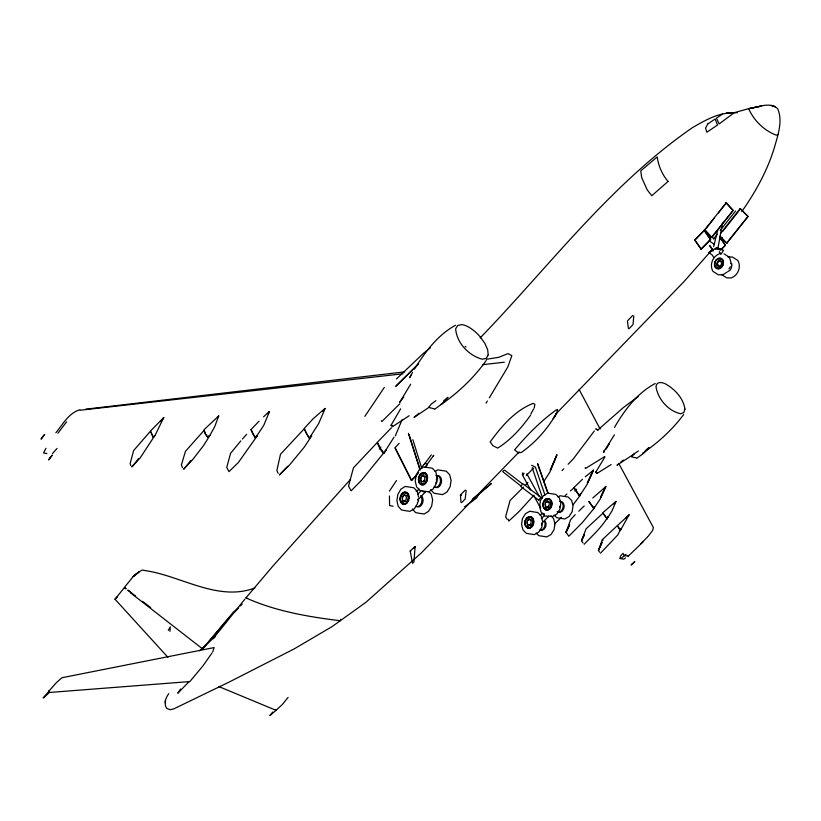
<?xml version="1.0" encoding="UTF-8"?>
<svg xmlns="http://www.w3.org/2000/svg" width="821" height="821" viewBox="0 0 821 821"><rect width="100%" height="100%" fill="white"/><g stroke="black" fill="none" stroke-linecap="round" stroke-linejoin="round"><path stroke-width="1.23" d="M275.589 709.662L275.589 710.729L269.852 715.594L272.726 712.064M168.798 693.632C165.616 697.778 163.625 703.556 166.673 708.338L170.234 709.744L173.754 708.882L228.987 682.148L294.134 648.929L332.177 626.536L365.858 602.347L421.542 552.718L519.221 451.837M415.098 546.612L413.948 561.851L412.553 563.298L410.182 551.024L415.098 546.612L413.363 548.418M633.781 315.89L633.022 324.582L629.071 328.687L628.342 328.39L627.47 320.908L632.704 315.449M730.341 266.692L728.956 268.96M603.928 452.392L604.205 450.319M741.804 211.52C755.689 191.827 767.471 170.481 774.47 147.318C777.856 135.147 783.039 121.056 777.672 108.711C770.129 101.311 757.424 107.5 748.69 108.649L734.261 112.662M541.552 525.132L541.47 523.521M534.235 407.914L534.861 404.291L533.127 403.388C514.921 410.5 501.405 426.51 490.168 441.914L492.918 445.711L497.711 448.081C510.816 439.933 521.807 427.649 530.725 414.964M717.852 248.804L722.459 223.148M625.469 557.952L623.775 559.163L620.06 558.496L620.532 556.053L623.026 553.354L624.319 555.622L628.301 556.125L643.171 541.768M569.364 525.132L565.915 531.967L568.789 536.257L582.233 522.7L593.86 508.579L594.24 506.824M557.48 410.131L556.782 413.076L553.18 418.648L556.207 413.928C547.412 429.003 535.744 442.252 521.489 452.381L518.349 452.874L514.582 449.898C527.041 435.12 540.67 421.091 556.422 409.792L557.541 409.669M713.644 246.659L717.77 229.839M48.993 691.426L49.465 692.472L189.846 681.563L202.941 665.903L211.951 653.044M169.957 631.359L170.296 626.854L168.295 630.395M600.541 553.169L617.659 535.066L620.963 528.714M340.705 619.28L340.263 620.727C308.398 616.879 275.312 611.152 245.941 597.883L272.695 566.285L350.588 479.29M589.068 501.395L593.85 508.486L594.373 506.783M582.469 479.259L574.064 487.448L579.605 495.874L580.252 493.862M604.974 456.887L595.636 472.311L597.031 473.45L596.631 472.516M212.649 652.059L214.127 647.574L61.883 677.746L56.392 682.641L48.706 691.344L49.147 690.995M620.512 530.253L617.187 525.738L602.327 539.664L598.437 550.46L599.607 552.215M613.769 504.084L615.986 501.344L602.83 512.684L607.15 518.728L607.93 516.604M218.714 415.949L214.671 426.766L210.012 435.161L207.836 437.141L205.404 433.837L204.029 429.711L218.714 415.949L217.452 417.93M218.612 686.479L275.856 710.237M584.183 544.272C592.464 535.559 601.885 527.256 607.879 516.809M620.307 530.52L629.102 514.829L617.505 525.522L620.307 530.52L621.097 528.56M395.322 435.828L402.105 419.664M616.037 501.436L611.922 511.031L607.15 518.728M268.057 413.866L269.401 411.762L263.798 425.278L255.464 437.921L252.981 434.145L251.216 429.445L259.067 421.194M325.095 408.56L318.63 423.657L309.384 438.055L306.551 433.745L304.304 428.316L313.129 418.772L325.024 408.396L322.848 411.537M573.079 504.792L579.585 496.161L580.755 493.442M556.607 455.799L550.265 470.289L556.946 454.721L549.906 472.003L543.892 481.404M604.174 488.372L605.724 486.525L600.284 498.891L593.85 508.486M569.61 524.988L565.997 532.685L570.564 519.765L575.182 514.705M593.46 470.248L587.302 483.056L593.378 470.105L591.736 472.013M605.724 486.709L600.479 497.547L605.806 486.658L592.772 497.998M163.779 417.509L154.974 435.582L153.127 437.501L150.551 430.994L163.779 417.509L160.926 421.655M584.326 535.056L581.525 540.67L583.064 543.071M584.295 534.769L581.525 540.67L586.112 528.775L602.891 513.269L607.047 518.862M412.573 372.344L409.576 377.763L411.413 374.674M45.976 448.276L43.575 452.956L46.879 453.572M530.961 413.774L533.691 408.889M614.477 427.402C624.514 410.12 637.24 392.982 655.24 383.51M400.617 408.817L391.032 425.278L392.561 426.602L392.222 425.576M486.237 360.481C474.045 377.691 458.18 392.777 440.795 404.691M417.561 503.447L414.472 508.651L410.12 511.309L405.666 510.744L401.51 509.964L398.206 506.311L396.882 500.584L397.887 494.304L400.946 489.111L405.266 486.422L413.856 487.787L417.191 491.399L418.577 497.116M479.095 493.821L476.632 497.978L464.604 506.762M410.654 384.228L399.57 402.526L403.788 397.015M384.331 387.42L364.842 416.37M486.042 403.173L487.356 401.038M489.326 397.836L507.85 366.915L511.852 355.616L508.004 353.594L498.809 357.309L486.278 359.3M683.688 414.482C672.543 429.568 658.134 442.611 642.699 453.202M603.548 452.094L614.447 434.802M391.473 427.751L377.393 442.273L380.328 448.307L383.951 453.069L394.029 437.162M605.97 449.2L609.367 443.863M55.89 432.739C62.786 424.354 68.697 413.035 79.822 409.792M414.513 369.019C425.104 352.117 437.644 334.978 455.501 325.28M579.605 495.874L587.025 484.585L593.347 470.31L585.363 476.755M180.61 689.024L177.798 693.222L188.943 681.789M389.39 491.143L396.481 480.542M720.869 254.315L723.527 250.395L716.476 247.634L720.048 249.03L715.348 249.153M288.079 697.409L282.362 704.49L275.723 710.576M383.571 453.551L379.969 448.718L377.219 442.55L353.451 467.826L348.515 486.155L351.121 490.825L361.568 480.223L385.798 450.401M383.951 453.069L386.157 449.98M426.017 465.856L433.775 455.286L432.821 456.414M594.322 430.984L573.345 458.816L568.142 464.245M431.333 454.844L424.211 464.409L425.34 463.065L427.146 464.512M720.859 239.66L722.357 237.649M713.634 239.168L717.277 234.293M720.202 230.393L735.595 210.997M57.922 433.17L66.634 421.789M704.695 229.757L726.246 202.869L733.184 210.361L711.828 237.495L704.695 229.757L711.828 237.495M705.034 229.88L714.455 217.873M718.385 212.875L726.246 202.869M391.032 425.278L391.945 425.319M711.479 237.341L733.184 210.361M720.653 233.41L740.203 208.596L748.054 216.426L726.811 243.303L719.914 236.253M722.552 231.532L740.532 208.729M726.482 243.18L748.054 216.426M647.974 536.534L652.654 530.448L653.362 527.534L618.726 463.393M244.935 599.063L213.132 638.666L215.523 636.306M138.523 458.693L131.883 466.923L140.247 457.81L154.779 435.612L153.342 437.152L150.346 431.323L133.628 450.575L130.139 463.567L130.857 465.61M190.8 460.489L183.668 469.243L192.73 459.555L203.587 445.516L209.971 435.335L207.723 437.316L205.394 434.104L204.029 430.44L185.464 451.304L181.4 464.85L182.488 467.662M425.145 467.477L427.484 464.624M421.368 467.56L423.728 464.727M130.57 592.854L202.592 648.888L233.328 612.179L237.659 608.71M202.592 648.888L229.069 617.833M52.452 453.582L57.049 448.399M703.802 231.573L705.434 229.675M712.546 249.245L683.955 281.644L555.704 414.133M240.81 440.887L230.578 453.336L226.74 467.406L228.977 471.634L238.316 462.562L257.455 435.551L255.331 438.004L250.816 429.629M242.472 439.009L246.649 434.319M379.302 448.913L380.882 447.158M533.886 495.227L519.139 511.483L508.753 521.099L508.158 519.252M625.818 518.41L629.102 514.829M480.172 337.913C549.259 266.486 609.972 184.581 692.503 127.594C705.085 120.43 718.734 112.21 733.738 113.072L719.145 123.95L716.466 118.121L722.501 114.057M503.673 470.556L502.688 471.634L520.853 485.991L522.053 484.739L522.361 483.795L504.525 470.115M399.129 443.319L394.932 447.876L411.393 480.49L416.575 475.38M561.441 517.322L554.411 524.085M411.393 480.49L418.689 472.722M417.715 494.283L421.183 490.609M417.663 500.081L425.473 491.841L424.601 492.395L422.887 491.327M694.699 239.906L704.336 230.301L710.606 239.465L701.226 249.235L694.699 239.906L701.226 249.235M695.038 240.04L704.336 230.301M287.699 466.266L279.397 474.918L289.649 464.86L304.375 447.014L311.723 435.746L309.26 438.373L304.119 428.901L280.505 454.239L276.862 470.443L278.103 473.286M234.324 612.333L238.706 607.756M240.461 605.929L242.216 604.092M460.417 495.063L465.045 490.24L466.143 490.558L465.22 498.942L461.73 502.575L460.992 502.349L460.417 495.063L461.515 495.381M562.087 470.587L563.811 468.77M700.888 249.102L710.606 239.465M525.296 485.262L527.862 482.594M720.048 250.343L725.477 245.202L721.228 249.594M526.292 475.513L533.609 468.093M117.619 596.61L114.961 599.186M523.5 487.058L510.046 500.512L505.603 516.84L507.06 519.221M541.296 518.605L544.703 515.208M640.955 543.605L647.502 537.057M541.87 523.151L548.674 516.347L547.956 516.881L546.406 515.896M399.796 403.788L381.857 421.542L381.313 420.691M578.795 511.196L584.203 505.931M263.582 416.842L268.99 411.619L269.462 411.896M396.44 378.953L423.441 353.358L430.317 347.817M574.762 491.009L576.578 489.306M199.606 650.796L215.276 636.419M565.187 495.535L566.921 494.016M570.39 490.958L573.858 487.91L579.585 496.161M472.013 499.958L491.451 483.497L472.958 498.655M443.689 400.894L447.968 397.272L442.345 403.491L434.75 409.248M418.997 413.281L414.102 417.386L429.527 406.98M645.275 450.596L648.959 447.589L643.828 453.161L636.778 458.262M618.808 463.721L617.002 465.189L634.51 453.767M620.614 462.254L623.324 460.047M626.033 554.288L621.651 558.013L620.06 558.496M638.133 396.543L623.447 407.514L597.709 430.081L595.738 428.798M435.92 400.699L431.241 404.086L428.644 407.39L434.155 408.848M538.484 499.753L542.229 497.116L532.234 467.837L532.696 468.658M638.379 450.975L633.935 453.962L631.565 456.876L636.142 457.882M392.561 426.602L409.186 415.734M713.172 249.728L708.646 252.663L711.858 254.613L713.839 257.507M719.463 253.802C712.597 256.326 709.221 264.998 712.977 271.371L718.313 274.789L722.819 274.799L727.119 272.1M597.031 473.45L611.101 464.583M423.174 476.539L425.494 475.985L426.746 478.427L425.699 481.455L423.328 482.06M435.099 471.48L437.706 469.838L446.296 471.203L449.703 474.784L451.119 480.449L450.113 486.771L447.014 491.974L442.622 494.642L434.022 493.267L430.645 489.706M727.899 271.587L730.002 270.283L731.398 268.005L731.809 265.368L731.029 263.089M604.379 456.753L585.476 468.493L585.147 467.765M416.114 491.235L419.357 489.234M422.989 472.67L420.783 474.035A6.188 4.351 -78.4 0 0 419.049 481.876M435.797 483.035L436.433 482.645M526.908 518.164L528.96 516.953L531.095 517.23L532.706 518.882L533.373 521.468L532.942 524.311L531.505 526.62A5.501 4.095 -79.4 0 1 525.748 525.902A5.501 4.095 -79.4 0 1 526.938 518.215M547.381 502.195L548.5 501.539L550.573 502.585L550.963 504.012L549.957 506.844A3.13 2.35 -78.7 0 1 546.714 506.465M557.952 497.003L560.096 495.761L568.153 497.013L571.601 500.42L573.058 505.777L572.165 511.688L569.138 516.501L564.817 518.985L556.741 517.702L554.196 515.147M539.972 514.962L542.106 513.741L544.323 514.018M547.299 498.573L545.123 499.825L543.594 502.308L543.122 505.315L543.871 508.035L545.585 509.779L547.843 510.046A5.839 4.382 -78.7 0 0 551.589 506.311A5.839 4.382 -78.7 0 0 551.291 500.574L549.557 498.829M541.131 530.13L543.225 528.94L544.703 526.6L545.134 523.736L544.436 521.099M595.728 472.157L596.364 472.301M713.11 250.323L708.646 252.663L716.528 247.716L720.048 249.03M778.236 134.418L776.481 135.208C764.3 130.816 753.77 120.492 748.69 108.649L761.57 106.073L749.912 108.464M254.869 587.949C219.823 601.362 184.386 578.117 150.489 571.498L142.238 570.061L139.211 571.744L133.125 576.64L124.228 587.641L125.028 587.754M125.049 588.021L123.622 588.534L115.012 599.227L167.936 657.323M246.69 597.667L245.941 597.883M404.825 371.851L85.661 409.176M402.926 373.781L80.263 410.223M482.707 364.668L504.248 362.215M726.39 112.929L737.196 112.723M722.1 259.652L720.171 259.662L718.293 260.832A4.752 3.695 -67.3 0 0 717.349 267.287A4.752 3.695 -67.3 0 0 718.878 268.446M727.919 257.004L732.394 257.004L737.761 260.38C741.507 266.712 738.13 275.445 731.265 277.909L726.759 277.888L721.454 274.491M547.032 498.563L549.311 498.799L551.024 500.512L551.753 503.263L551.302 506.27L549.772 508.702L547.607 509.974L545.349 509.708L543.605 507.983L542.876 505.233A5.788 4.341 -78.7 0 1 547.032 498.563M559.614 501.385L561.8 501.631L563.452 503.283L564.191 505.9L563.74 508.753L562.303 511.093L560.179 512.314L558.013 512.027M530.879 527.554L528.95 527.328L527.482 525.82L527.277 520.925L528.57 518.851A4.977 3.705 -79.4 0 1 532.347 517.989M548.992 509.451L547.053 509.225L545.575 507.737L545.36 502.832L546.663 500.728A5.008 3.756 -78.7 0 1 550.45 499.876M557.028 511.852L559.204 512.109L561.338 510.898L562.785 508.579L563.216 505.695L562.508 503.057L560.835 501.426M548.048 515.968L552.543 516.532L556.884 514.059L559.901 509.184L560.825 503.211L559.347 497.844L555.909 494.416L547.792 493.134L543.492 495.658L540.464 500.523L539.561 506.434L540.998 511.842L544.415 515.239M407.842 493.585L405.913 493.329L404.024 494.519A5.316 3.705 -79.1 0 0 404.301 503.519M415.734 506.372L417.899 506.67L420.013 505.356L421.532 502.852L422.004 499.794L421.347 496.992M416.863 506.588L419.038 506.885L421.142 505.572L422.661 503.068L423.143 500.01L422.476 497.218A6.014 4.218 -79.1 0 0 420.834 495.463M539.992 530.017L542.127 530.315L544.22 529.124L545.678 526.764L546.119 523.901L545.411 521.314M410.182 551.024L410.757 551.127M393.074 506.218L389.565 505.541L389.452 495.946M771.042 105.406L775.517 106.843L772.12 105.745M531.659 465.271L535.395 467.149L545.031 495.217M723.958 253.802L729.335 257.189L730.916 261.909M596.159 429.198L598.211 429.999M709.857 236.746L714.229 238.47M602.327 539.664L603.076 540.136M709.385 240.994L714.137 244.217L713.839 243.786M465.097 346.4L465.959 347.047M522.915 483.723L541.993 498.214M520.976 486.648L539.089 500.41M131.565 592.988L127.809 590.125L135.568 596.025M142.556 601.383L150.633 607.519M550.963 515.865L553.508 518.431L554.965 523.788L554.052 529.678L551.055 534.492L546.765 536.913L538.73 535.661L536.216 533.075M740.203 208.596L747.746 216.323M528.621 524.537L530.674 525.625L532.593 523.695L532.829 522.156A3.027 2.258 -79.4 0 0 530.397 519.662M403.983 500.605L406.046 501.713L407.185 500.995L408.283 497.967L407.924 496.459A3.233 2.258 -79.1 0 0 405.861 495.361M720.243 236.366L726.811 243.303M428.747 491.481L431.271 494.16L432.646 499.866L431.651 506.177L428.562 511.319L424.19 513.977L419.757 513.382L415.631 512.612L412.327 508.979M424.95 472.855L426.653 474.661L427.351 477.586L426.838 480.778L425.299 483.384L423.072 484.78L420.793 484.503L419.11 482.686L418.402 479.792L418.926 476.591L420.485 473.974L422.692 472.609L425.247 472.917L426.951 474.723L427.649 477.648L427.146 480.839L425.596 483.436A6.188 4.351 -78.4 0 1 419.408 482.748M725.867 202.695L732.855 210.227M417.93 499.086L418.607 500.43L418.002 502.083A1.786 1.252 -79.1 0 1 417.376 502.462M593.86 508.579L588.719 501.549M719.904 237.115L725.477 245.202M719.576 236.982L725.148 245.069M720.705 253.874L719.299 251.821L719.699 253.032M704.008 230.178L710.278 239.332M709.939 245.725L713.377 250.805M709.611 245.602L713.049 250.682M539.674 506.383L533.65 495.474M539.982 506.465L539.397 505.459L540.721 507.871M522.33 472.958L523.388 474.866L523.901 473.122L522.3 474.764L530.664 490.024M526.805 473.758L539.387 496.623M543.471 513.392L545.195 516.532M579.144 389.544L600.141 428.983M436.875 477.299L437.706 478.91M395.25 447.948L411.711 480.552M628.024 555.365L628.301 556.125M537.765 463.773L548.141 493.339M537.488 463.711L547.864 493.288M409.074 434.586L420.249 469.848M408.376 433.293L419.931 469.776M412.86 439.656L421.758 468.247M165.226 700.785L165.39 702.909M718.201 261.807A2.648 2.053 -67.3 0 1 721.136 261.848A2.648 2.053 -67.3 0 1 720.664 265.419L719.627 266.066L717.759 265.429A2.494 1.94 -67.3 0 1 718.272 261.92M720.243 261.406A2.802 2.186 -67.3 0 1 722.613 262.658A2.802 2.186 -67.3 0 1 721.741 265.973A2.802 2.186 -67.3 0 1 718.519 265.973M718.601 265.973A2.802 2.186 -67.3 0 1 718.18 264.752M730.546 263.079A4.321 3.376 -67.2 0 1 731.963 264.208M559.737 506.27A1.683 1.273 -78.7 0 1 559.614 507.111M525.748 526.158A5.88 4.372 -79.4 0 0 532.747 525.84A5.88 4.372 -79.4 0 0 531.454 516.984L529.196 516.717L527.031 517.959L525.522 520.411A5.819 4.331 -79.4 0 0 525.758 526.138M436.998 475.78A6.045 4.279 -78.4 0 1 441.349 479.054A6.045 4.279 -78.4 0 1 439.594 486.165A6.055 4.279 -78.4 0 1 435.243 487.243M435.9 475.554A6.045 4.279 -78.4 0 1 440.241 478.828A6.045 4.279 -78.4 0 1 438.486 485.94A6.055 4.279 -78.4 0 1 434.145 487.017M436.31 479.69A1.806 1.273 -78.4 0 1 436.454 482.686M422.753 484A5.347 3.756 -78.4 0 1 421.132 477.247A5.347 3.756 -78.4 0 1 426.304 474.025M715.06 262.186L714.66 264.906L715.43 267.328A5.501 4.279 -67.3 0 0 723.157 264.916L723.558 262.186L722.778 259.764A5.501 4.279 -67.3 0 0 715.04 262.156M522.443 518.574L521.561 524.475L522.967 529.863L526.312 533.332L534.399 534.625L538.72 532.162L541.747 527.328L542.65 521.376L541.213 515.968L537.817 512.55L529.73 511.267L525.45 513.741L522.443 518.574M525.266 520.36L524.814 523.326L525.522 526.066L527.226 527.8L529.463 528.119L531.628 526.846L533.157 524.414L533.609 521.427L532.891 518.687A5.88 4.372 -79.4 0 0 525.266 520.36M714.824 262.063L714.393 264.814L715.194 267.205L716.949 268.57L719.217 268.59L721.382 267.225A5.449 4.238 -67.3 0 0 722.49 259.693L720.725 258.338L718.457 258.317L716.302 259.693L714.824 262.063M437.111 477.565L436.115 483.918L432.995 489.131L428.613 491.841L419.962 490.465L416.606 486.863L415.221 481.147L416.237 474.815L419.326 469.622L423.687 466.903L432.328 468.237L435.735 471.839L437.111 477.565M402.444 497.218L402.526 500.051A2.915 2.032 -79 0 0 405.379 500.441A2.915 2.032 -79 0 0 406.046 496.377A2.915 2.032 -79 0 0 403.183 496.017L402.444 497.218M408.848 497.167L408.345 500.348A6.27 4.372 -79 0 1 402.352 504.032L400.679 502.185A6.199 4.321 -79 0 1 400.504 496.12A6.199 4.321 -79 0 1 404.24 492.169A6.281 4.382 -79 0 1 408.17 494.252L408.848 497.167M400.74 496.264L400.248 499.26L400.894 501.98L402.475 503.725L404.599 503.981L406.672 502.719A5.87 4.095 -79 0 0 407.975 494.488L406.385 492.754L404.271 492.508L402.198 493.77L400.74 496.264M419.162 476.744L418.669 479.751L419.326 482.481L420.937 484.216L423.082 484.431L425.196 483.138A5.911 4.156 -78.4 0 0 424.847 473.204L422.712 472.947L420.629 474.22L419.162 476.744M49.486 691.456L49.25 692.616L43.154 698.004L48.952 691.19L49.486 691.456M684.95 409.145L683.811 412.553L680.64 413.753C668.304 410.993 658.124 399.324 656.03 386.989A19.591 8.251 48 0 1 665.277 383.787C674.749 389.062 683.329 398.082 684.95 409.145M602.05 542.424L598.437 550.46L602.039 542.332M707.753 123.992L705.557 128.097L706.86 132.212L717.554 125.018L715.122 119.024L707.753 123.992M488.218 354.867L486.36 358.295L482.276 359.229C468.801 355.637 456.661 342.942 455.655 328.769L457.656 325.444L461.813 324.634A21.798 9.534 47.4 0 1 479.792 336.394L484.667 343.004L487.633 349.5L488.218 354.867M408.642 500.4L407.072 503.016L404.886 504.392L402.649 504.084L400.956 502.257L400.299 499.384A6.199 4.321 -79 0 1 404.537 492.231L406.785 492.467A6.27 4.372 -79 0 1 408.642 500.4M42.323 437.224L41.05 439.194L44.673 434.442L42.323 437.224M49.999 457.964L48.634 459.955L52.267 455.121L49.999 457.964M418.474 363.98L395.712 386.322L418.474 363.99M632.539 563.637L631.092 565.043L634.818 561.615L632.539 563.637M668.058 181.472L651.761 195.726L647.133 189.743L641.642 177.469L640.77 170.84L657.2 156.924C658.401 165.863 662.208 174.616 668.058 181.472M136.183 574.033L133.125 576.64L139.211 571.744L136.183 574.033M718.508 258.594L716.425 259.888A5.183 4.033 -67.3 0 0 715.378 267.01L717.051 268.313L719.196 268.282L721.279 266.999A5.183 4.033 -67.3 0 0 722.295 259.888L720.622 258.584L718.508 258.594M529.196 525.04L527.349 524.065A2.73 2.032 -79.4 0 1 528.283 520.011A2.73 2.032 -79.4 0 1 531.084 521.479A2.73 2.032 -79.4 0 1 529.196 525.04M125.952 588.708L125.397 588.298L125.941 588.708M549.649 508.435A5.531 4.146 -78.7 0 0 549.198 499.076A5.531 4.146 -78.7 0 0 543.122 505.182A5.531 4.146 -78.7 0 0 549.649 508.435M548.336 506.311A2.74 2.053 -78.7 0 0 548.11 501.672A2.74 2.053 -78.7 0 0 545.103 504.699A2.74 2.053 -78.7 0 0 548.336 506.311M423.872 480.87A2.935 2.063 -78.4 0 0 423.708 475.934A2.935 2.063 -78.4 0 0 420.639 479.197A2.935 2.063 -78.4 0 0 423.872 480.87"/></g></svg>
